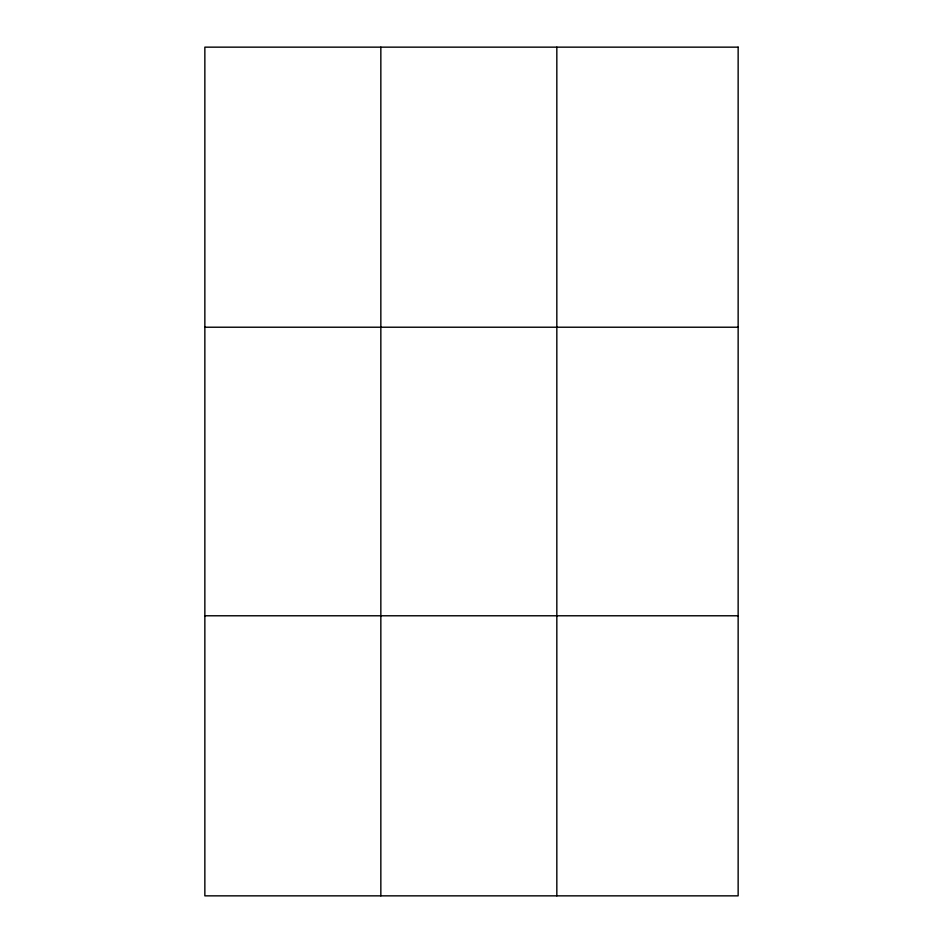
<?xml version="1.0" encoding="UTF-8"?>
<svg xmlns="http://www.w3.org/2000/svg" width="943" height="943" viewBox="0 0 943 943"><rect width="100%" height="100%" fill="white"/><g stroke="black" fill="none" stroke-linecap="round" stroke-linejoin="round"><path stroke-width="1.41" d="M380.842 895.85L380.842 47.15M556.83 895.85L556.83 47.15M204.855 327.221L738.145 327.221M204.855 615.779L738.145 615.779M738.145 47.15L738.145 895.85L204.855 895.85L204.855 47.15L738.145 47.15"/></g></svg>
